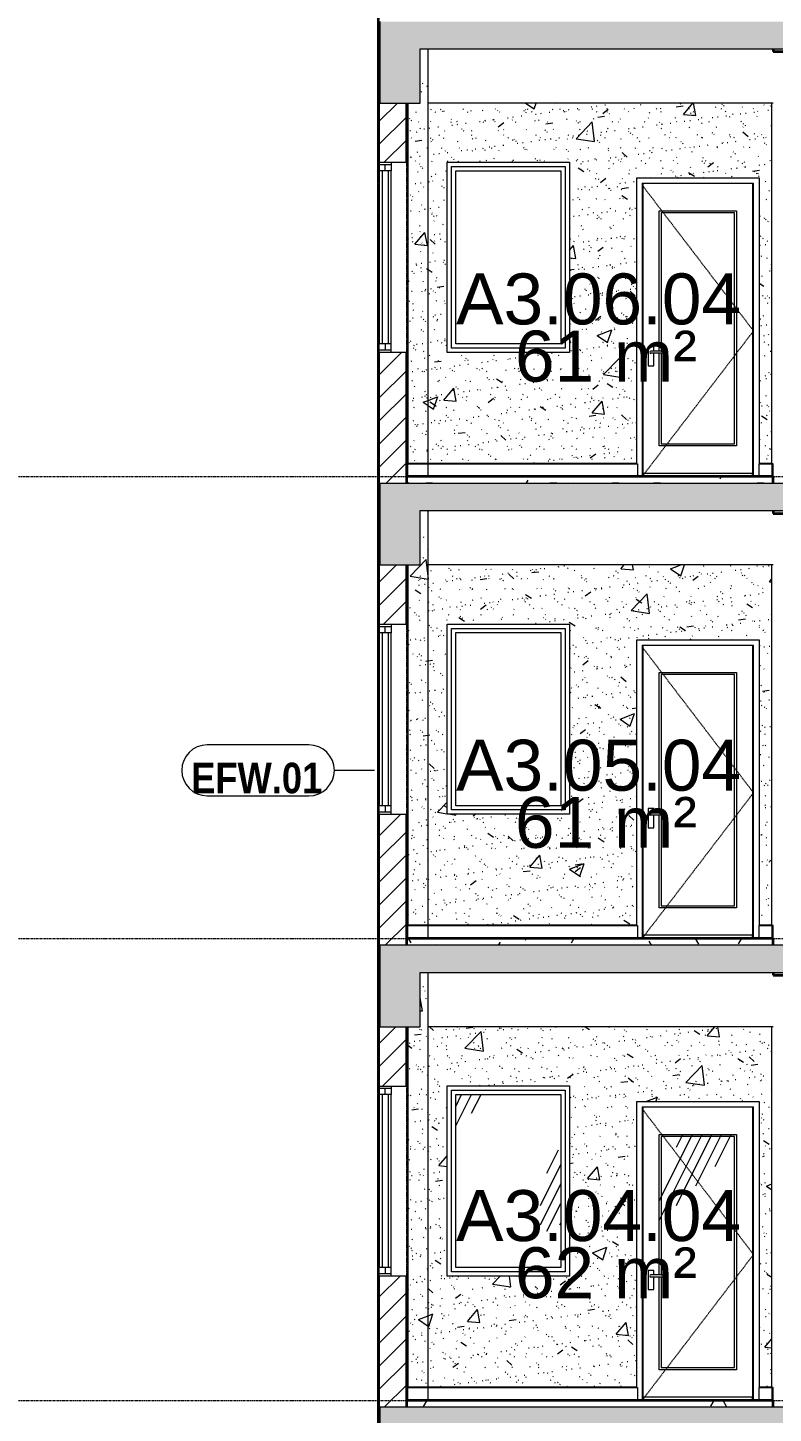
# Model space of a CAD drawing. Header units: millimetres. Extents: x -92143 to -2058, y -8802 to 35300.
# Drawn here: x -80823 to -75337, y 12305 to 22505 of the extents above; entities that cross this region are included whole.
import ezdxf

# ---------------------------------------------------------------- set-up
doc = ezdxf.new("R2010")
doc.units = ezdxf.units.MM
for name, pattern in [('1 NÉT CALL OUT', [6, 3, -3]), ('Centre', [31.75, 6.35, -4.7625, 15.875, -4.7625]), ('Dash', [6.35, 3.175, -3.175]), ('Grid Line', [22.225, 12.7, -3.175, 3.175, -3.175])]:
    doc.linetypes.add(name, pattern=pattern)
for name, color, linetype, lineweight in [('0-1', 7, 'Continuous', 5), ('A-AREA-IDEN', 2, 'Continuous', 9), ('A-DETL-GENF-1', 7, 'Continuous', 9), ('A-DETL-GENF-HDLN-1', 7, 'Dash', 9), ('A-DETL-GENF-HDLN-2', 1, 'Continuous', 9), ('A-DETL-THIN', 151, 'Continuous', 9), ('A-DOOR', 31, 'Continuous', 9), ('A-DOOR-1', 7, 'Continuous', 9), ('A-FLOR-1', 10, 'Continuous', 35), ('A-FLOR-HRAL', 11, 'Continuous', 9), ('A-FLOR-HRAL-1', 253, 'Continuous', 18), ('A-FLOR-HRAL-2', 9, 'Continuous', 9), ('A-FLOR-LEVL-2', 51, 'Centre', 9), ('A-FLOR-PATT-1', 7, 'Continuous', 9), ('A-FLOR-PATT-2', 67, 'Continuous', 9), ('A-GLAZ', 151, 'Continuous', 9), ('A-GLAZ-1', 7, 'Continuous', 9), ('A-GLAZ-2', 7, '1 NÉT CALL OUT', 9), ('A-GLAZ-3', 151, 'Continuous', 18), ('A-GLAZ-4', 55, '1 NÉT CALL OUT', 9), ('A-WALL', 113, 'Continuous', 9), ('A-WALL-1', 7, 'Continuous', 9), ('A-WALL-3', 113, 'Continuous', 25), ('A-WALL-IDEN', 211, 'Continuous', 9), ('A-WALL-PATT-1', 7, 'Continuous', 9), ('A-WALL-PATT-2', 9, 'Continuous', 9), ('A-WALL-PATT-4', 111, 'Continuous', 9), ('I-WALL-1', 250, 'Continuous', 25), ('I-WALL-2', 7, 'Continuous', 9), ('S-BEAM-1', 12, 'Continuous', 5), ('S-BEAM-2', 7, 'Continuous', 9), ('S-BEAM-3', 10, 'Continuous', 35), ('S-COLS-1', 7, 'Continuous', 9), ('S-GRID-1', 1, 'Grid Line', 9)]:
    doc.layers.add(name, color=color, linetype=linetype, lineweight=lineweight)
doc.styles.add('Arial', font='arial.ttf', dxfattribs={"height": 375})
doc.styles.add('Arial_B', font='arialbd.ttf', dxfattribs={"width": 0.85, "height": 225})
pattern_1 = [(45, (-51987.05, 14125), (-79.5495, 79.5495), [])]
pattern_2 = [(50, (-51987.05, 14125), (1093.104, -95.634), [114.3, -1257.3]), (355, (-51987, 14125), (-211.457, 1146.34), [91.44, -1005.84]), (100.451, (-51896, 14117), (881.656, 1050.7), [97.14, -1068.54]), (46.184, (-51987, 14429.8), (1626.475, -252.26), [171.45, -1885.95]), (96.636, (-51851.5, 14408.8), (1424.42, 1484.565), [145.71, -1602.81]), (351.184, (-51987, 14429.8), (1424.43, 1484.55), [137.16, -1508.76]), (21, (-51834.65, 14353.6), (909.686, -613.59), [114.3, -1257.3]), (326, (-51834.7, 14353.6), (370.81, 1105.13), [91.44, -1005.84]), (71.451, (-51758.8, 14302.5), (1280.503, 491.528), [97.14, -1068.54]), (37.5, (-51987.05, 14125), (18.5313, 507.33), [50.292, -943.356, 50.292, -970.788, -1009.65]), (37.5, (-51987.05, 14125), (18.5313, 507.33), [-2014.728, 50.292, -959.358]), (7.5, (-51987.05, 14125), (400.918, 601.084), [50.292, -531.876, 50.292, -920.496, -384.81]), (7.5, (-51987.05, 14125), (400.918, 601.084), [-1552.956, 50.292, -334.518]), (327.5, (-52326.9, 14125), (813.545, -34.374), [50.292, -330.708, 50.292, -1138.428, -1577.34]), (327.5, (-52326.9, 14125), (813.545, -34.374), [-1569.72, 50.292, -1527.048]), (317.5, (-52479.3, 14125), (888.775, 152.56), [50.292, -445.008, 50.292, -739.14, -1120.14]), (317.5, (-52479.3, 14125), (888.775, 152.56), [-1284.732, 50.292, -1069.848])]
pattern_3 = [(37.5, (-51987.05, 14125), (-4.79953, 146.8239), [5.029, -110.795, 5.029, -124.511, -123.825]), (37.5, (-51987.05, 14125), (-4.79953, 146.8239), [-245.364, 5.029, -118.796]), (7.5, (-51987.05, 14125), (134.8574, 215.0472), [5.029, -57.455, 5.029, -99.365, -40.005]), (7.5, (-51987.05, 14125), (134.8574, 215.0472), [-166.878, 5.029, -34.976]), (327.5, (-52080.78, 14125), (237.29776, 0.4316), [5.029, -33.071, 5.029, -132.131, -179.07]), (327.5, (-52080.78, 14125), (237.29776, 0.4316), [-175.26, 5.029, -174.041]), (317.5, (-52080.78, 14125), (229.067, 66.8792), [5.029, -14.021, 5.029, -84.887, -102.87]), (317.5, (-52080.78, 14125), (229.067, 66.8792), [-108.966, 5.029, -97.841])]
pattern_4 = [(0, (-51987.05, 14125), (609.6, 152.4), [50.292, -406.908, 50.292, -406.908, -2438.4]), (0, (-51987.05, 14125), (609.6, 152.4), [-914.4, 50.292, -864.108, 50.292, -406.908, -1066.8]), (0, (-51987.05, 14125), (609.6, 152.4), [-2286, 50.292, -254.508, 50.292, -711.708]), (120, (-51758.45, 14201.2), (-436.7823, 451.7291), [50.292, -406.908, 50.292, -2845.308]), (120, (-51758.45, 14201.2), (-436.7823, 451.7291), [-507.492, -406.908, 50.292, -864.108, -1524]), (120, (-51758.45, 14201.2), (-436.7823, 451.7291), [-1828.8, 50.292, -406.908, 50.292, -1016.508]), (120, (-51758.45, 14201.2), (-436.7823, 451.7291), [-2336.292, -254.508, 50.292, -711.708]), (240, (-51682.25, 14506), (-172.8177, -604.1291), [50.292, -406.908, 50.292, -406.908, -2438.4]), (240, (-51682.25, 14506), (-172.8177, -604.1291), [-914.4, 50.292, -864.108, 50.292, -406.908, -1066.8]), (240, (-51682.25, 14506), (-172.8177, -604.1291), [-2286, 50.292, -254.508, 50.292, -711.708])]
pattern_5 = [(63.435, (-51796.6, 14220.2), (-766.75, 2300.24), [952.5, -571.5, 952.5, -571.5, -1211.71]), (63.435, (-51796.6, 14220.2), (-766.75, 2300.24), [-3048, 381, -830.71]), (63.435, (-51844.2, 14267.9), (-766.75, 2300.24), [762, -952.5, 571.5, -571.5, -1402.21]), (63.435, (-51844.2, 14267.9), (-766.75, 2300.24), [-2857.5, 666.75, -735.46]), (63.435, (-51844.2, 14410.8), (-766.75, 2300.24), [571.5, -1143, 381, -571.5, -1592.71]), (63.435, (-51844.2, 14410.8), (-766.75, 2300.24), [-2667, 857.25, -735.46]), (63.435, (-51701.3, 14267.9), (-766.75, 2300.24), [571.5, -1143, 476.25, -2068.96]), (63.435, (-51558.4, 14410.8), (-766.75, 2300.24), [285.75, -1428.75, 190.5, -2354.71]), (63.435, (-51796.6, 14648.9), (-766.75, 2300.24), [190.5, -1428.75, 190.5, -762, -1687.96]), (63.435, (-51796.6, 14648.9), (-766.75, 2300.24), [-2571.75, 476.25, -1211.71]), (63.435, (-50939.3, 14506), (-766.75, 2300.24), [952.5, -1428.75, 1143, -754.51]), (63.435, (-50939.3, 14363.1), (-766.75, 2300.24), [1333.5, -952.5, 1428.75, -564.01]), (63.435, (-50844, 14410.8), (-766.75, 2300.24), [1524, -762, 1143, -830.71]), (63.435, (-50701.2, 14553.6), (-766.75, 2300.24), [952.5, -1333.5, 762, -1211.71]), (63.435, (-50844, 14839.4), (-766.75, 2300.24), [476.25, -1905, 571.5, -1306.96]), (63.435, (-50558.3, 14696.5), (-766.75, 2300.24), [381, -1905, 381, -1592.71])]
pattern_6 = [(45, (-51987.05, 14125), (-84.8528, 84.8528), [])]

# ---------------------------------------------------------------- blocks, each defined once
blk = doc.blocks.new('NCV_TKTC_KET CAU_rvt-1-TKCS_MẶT CẮT E')
at = {"layer": 'A-FLOR-PATT-1'}
for points in [[(-78233, 22380), (-78233, 22550), (-78237, 22550), (-78237, 22380)], [(-78233, 18980), (-78233, 19150), (-78237, 19150), (-78237, 18980)], [(-78233, 15580), (-78233, 15750), (-78237, 15750), (-78237, 15580)], [(-78233, 12180), (-78233, 12350), (-78237, 12350), (-78237, 12180)]]:
    blk.add_hatch(color=256, dxfattribs=at).paths.add_polyline_path(points)
h = blk.add_hatch(color=256, dxfattribs=at)
h.paths.add_polyline_path([(-73237, 22330), (-73237, 22350), (-75337, 22350), (-75337, 22330), (-73506, 22330)])
h.paths.add_polyline_path([(-48845, 22330), (-48636, 22330), (-48636, 22350), (-50537, 22350), (-50537, 22330), (-49461, 22330)])
h.paths.add_polyline_path([(-20337, 22330), (-20337, 22350), (-22235, 22350), (-22235, 22330), (-20484, 22330)])
h.paths.add_polyline_path([(-66937, 22330), (-65032, 22330), (-65032, 22350), (-66937, 22350)])
h.paths.add_polyline_path([(-48436, 22330), (-48433, 22330), (-48433, 22350), (-48436, 22350)])
h.paths.add_polyline_path([(-22435, 22330), (-22435, 22350), (-22438, 22350), (-22438, 22330)])
h.paths.add_polyline_path([(-42337, 22330), (-40434, 22330), (-40434, 22350), (-42337, 22350)])
h.paths.add_polyline_path([(-56833, 22330), (-56833, 22350), (-58737, 22350), (-58737, 22330), (-56860, 22330)])
h.paths.add_polyline_path([(-28537, 22330), (-28537, 22350), (-30435, 22350), (-30435, 22330), (-29116, 22330)])
h.paths.add_polyline_path([(-30635, 22330), (-30635, 22350), (-30638, 22350), (-30638, 22330)])
h = blk.add_hatch(color=256, dxfattribs=at)
h.paths.add_polyline_path([(-48636, 18930), (-48636, 18950), (-50537, 18950), (-50537, 18930), (-48845, 18930)])
h.paths.add_polyline_path([(-75337, 18930), (-73237, 18930), (-73237, 18950), (-75337, 18950)])
h.paths.add_polyline_path([(-20337, 18930), (-20337, 18950), (-22235, 18950), (-22235, 18930), (-20484, 18930)])
h.paths.add_polyline_path([(-48436, 18930), (-48433, 18930), (-48433, 18950), (-48436, 18950)])
h.paths.add_polyline_path([(-22438, 18930), (-22435, 18930), (-22435, 18950), (-22438, 18950)])
h.paths.add_polyline_path([(-66937, 18930), (-65032, 18930), (-65032, 18950), (-66937, 18950)])
h.paths.add_polyline_path([(-28537, 18930), (-28537, 18950), (-30435, 18950), (-30435, 18930), (-28807, 18930)])
h.paths.add_polyline_path([(-30638, 18930), (-30635, 18930), (-30635, 18950), (-30638, 18950)])
h.paths.add_polyline_path([(-58737, 18930), (-56833, 18930), (-56833, 18950), (-58737, 18950)])
h.paths.add_polyline_path([(-40434, 18930), (-40434, 18950), (-42337, 18950), (-42337, 18930), (-40522, 18930)])
h = blk.add_hatch(color=256, dxfattribs=at)
h.paths.add_polyline_path([(-73506, 15530), (-73237, 15530), (-73237, 15550), (-75337, 15550), (-75337, 15530), (-74123, 15530)])
h.paths.add_polyline_path([(-66937, 15530), (-65032, 15530), (-65032, 15550), (-66937, 15550)])
h.paths.add_polyline_path([(-20337, 15530), (-20337, 15550), (-22235, 15550), (-22235, 15530), (-20484, 15530)])
h.paths.add_polyline_path([(-58737, 15530), (-56833, 15530), (-56833, 15550), (-58737, 15550)])
h.paths.add_polyline_path([(-22438, 15530), (-22435, 15530), (-22435, 15550), (-22438, 15550), (-22438, 15542)])
h.paths.add_polyline_path([(-28537, 15530), (-28537, 15550), (-30435, 15550), (-30435, 15530), (-29116, 15530)])
h.paths.add_polyline_path([(-50537, 15530), (-48636, 15530), (-48636, 15550), (-50537, 15550)])
h.paths.add_polyline_path([(-30635, 15530), (-30635, 15550), (-30638, 15550), (-30638, 15530)])
h.paths.add_polyline_path([(-48436, 15530), (-48433, 15530), (-48433, 15550), (-48436, 15550)])
h.paths.add_polyline_path([(-40434, 15530), (-40434, 15550), (-42337, 15550), (-42337, 15530), (-40830, 15530)])
at = {"layer": 'S-BEAM-1'}
for points in [[(-78233, 21950), (-78233, 22500), (-78237, 22500), (-78237, 21950)], [(-78233, 18550), (-78233, 19100), (-78237, 19100), (-78237, 18550)], [(-78233, 15150), (-78233, 15700), (-78237, 15700), (-78237, 15150)]]:
    blk.add_hatch(color=256, dxfattribs=at).paths.add_polyline_path(points)
at = {"layer": 'A-FLOR-1'}
for p, q in [((-78237, 22550), (-78237, 22380)), ((-78237, 22380), (-78233, 22380)), ((-75337, 22350), (-75337, 22330)), ((-75337, 22330), (-73237, 22330)), ((-78233, 19150), (-78237, 19150)), ((-78237, 19150), (-78237, 18980)), ((-78237, 18980), (-78233, 18980)), ((-75337, 18950), (-75337, 18930)), ((-75337, 18930), (-73237, 18930)), ((-78233, 15750), (-78237, 15750)), ((-78237, 15750), (-78237, 15580)), ((-78237, 15580), (-78233, 15580)), ((-75337, 15550), (-75337, 15530)), ((-75337, 15530), (-73237, 15530)), ((-78233, 12350), (-78237, 12350)), ((-78237, 12350), (-78237, 12180))]:
    blk.add_line(p, q, dxfattribs=at)
at = {"layer": 'S-BEAM-2'}
for p, q in [((-76537, 21950), (-77877, 21950)), ((-75337, 21950), (-76537, 21950)), ((-76537, 18550), (-77877, 18550)), ((-75337, 18550), (-76537, 18550)), ((-76537, 15150), (-77877, 15150)), ((-75337, 15150), (-76537, 15150))]:
    blk.add_line(p, q, dxfattribs=at)
at = {"layer": 'S-BEAM-3'}
for p, q in [((-78233, 22500), (-78237, 22500)), ((-78237, 22500), (-78237, 21950)), ((-78237, 21950), (-78233, 21950)), ((-78233, 19100), (-78237, 19100)), ((-78237, 19100), (-78237, 18550)), ((-78237, 18550), (-78233, 18550)), ((-78233, 15700), (-78237, 15700)), ((-78237, 15700), (-78237, 15150)), ((-78237, 15150), (-78233, 15150))]:
    blk.add_line(p, q, dxfattribs=at)
at = {"layer": 'S-COLS-1'}
blk.add_line((-77887, 12495), (-77887, 12500), dxfattribs=at)
blk = doc.blocks.new('DOOR_CW_01 CANH MO-PANEL KINH - DIW_01-900x2200-CỬA GỖ VÂN LAMINATE-V45-TKCS_MẶT CẮT E')
at = {"layer": 'A-DETL-GENF-HDLN-2'}
h = blk.add_hatch(dxfattribs=at)
h.set_pattern_fill('FP_34', color=256, style=0, pattern_type=2)
h.set_pattern_definition(pattern_5)
h.paths.add_polyline_path([(-76177, 12626), (-75607, 12626), (-75607, 14358), (-76177, 14358), (-76177, 13325), (-76162, 13325), (-76162, 14343), (-75622, 14343), (-75622, 12641), (-76162, 12641), (-76162, 13308), (-76177, 13308), (-76177, 13282)])
h = blk.add_hatch(dxfattribs=at)
h.set_pattern_fill('FP_34', color=256, style=0, pattern_type=2)
h.set_pattern_definition(pattern_5)
h.paths.add_polyline_path([(-75972, 12641), (-75622, 12641), (-75622, 14343), (-76162, 14343), (-76162, 13325), (-76136, 13325), (-76136, 13308), (-76162, 13308), (-76162, 12641)])
at = {"layer": 'A-DETL-GENF-HDLN-1'}
for p, q in [((-75482, 13474), (-76302, 14547)), ((-76302, 12400), (-75482, 13474))]:
    blk.add_line(p, q, dxfattribs=at)
at = {"layer": 'A-DOOR-1'}
for p, q in [((-76302, 14560), (-76302, 12400)), ((-76302, 14560), (-75482, 14560)), ((-75487, 14558), (-76297, 14558)), ((-76297, 14558), (-76297, 12426)), ((-75487, 12426), (-75487, 14558)), ((-75482, 12400), (-75482, 14560)), ((-76177, 13325), (-76177, 14358)), ((-76177, 14358), (-75607, 14358)), ((-76162, 14343), (-76162, 13325)), ((-75622, 14343), (-76162, 14343)), ((-75622, 12641), (-75622, 14343)), ((-75607, 14358), (-75607, 12626)), ((-76217, 13356), (-76257, 13356)), ((-76257, 13356), (-76257, 13216)), ((-76162, 13325), (-76237, 13325)), ((-76162, 13308), (-76237, 13308)), ((-76217, 13325), (-76217, 13356)), ((-76217, 13216), (-76217, 13308)), ((-76177, 12626), (-76177, 13308)), ((-76162, 13325), (-76136, 13325)), ((-76162, 13308), (-76162, 12641)), ((-76136, 13308), (-76162, 13308)), ((-76136, 13325), (-76136, 13308)), ((-76257, 13216), (-76217, 13216)), ((-75607, 12626), (-76177, 12626)), ((-76162, 12641), (-75622, 12641)), ((-76342, 12495), (-76342, 12500)), ((-75442, 12500), (-75442, 12495)), ((-76297, 12426), (-75487, 12426)), ((-76292, 12426), (-76292, 12400)), ((-75492, 12426), (-75492, 12400))]:
    blk.add_line(p, q, dxfattribs=at)
for start, end in [(90, 180), (180, 270)]:
    blk.add_arc((-76237, 13316), 8.5, start, end, dxfattribs=at)
blk = doc.blocks.new('M_Fixed - 900 x 1400-V47-TKCS_MẶT CẮT E')
at = {"layer": 'A-GLAZ'}
h = blk.add_hatch(dxfattribs=at)
h.set_pattern_fill('FP_34', color=256, style=0, pattern_type=2)
h.set_pattern_definition(pattern_5)
h.paths.add_polyline_path([(-76900, 13378), (-76900, 14652), (-77674, 14652), (-77674, 13378), (-77206, 13378)])
at = {"layer": 'A-GLAZ-1'}
for p, q in [((-77705, 13347), (-77705, 14683)), ((-77705, 14683), (-76869, 14683)), ((-77674, 13378), (-77674, 14652)), ((-77674, 14652), (-76900, 14652)), ((-76900, 14652), (-76900, 13378)), ((-76869, 14683), (-76869, 13347)), ((-76900, 13378), (-77674, 13378)), ((-76869, 13347), (-77705, 13347))]:
    blk.add_line(p, q, dxfattribs=at)
blk = doc.blocks.new('Railing - Railing-915997-TKCS_MẶT CẮT E')
at = {"layer": 'A-FLOR-HRAL-1'}
for p, q in [((-75337, 12495), (-75347, 12495)), ((-75347, 12495), (-75347, 12400)), ((-75337, 12400), (-75337, 12495)), ((-75347, 12400), (-75337, 12400))]:
    blk.add_line(p, q, dxfattribs=at)
at = {"layer": 'A-FLOR-HRAL-2'}
for p, q in [((-75442, 12400), (-75442, 12495)), ((-75442, 12495), (-75347, 12495))]:
    blk.add_line(p, q, dxfattribs=at)
blk = doc.blocks.new('Railing - Railing-939744-TKCS_MẶT CẮT E')
at = {"layer": 'A-FLOR-HRAL-1'}
for p, q in [((-78027, 12495), (-78037, 12495)), ((-78037, 12495), (-78037, 12400)), ((-78027, 12400), (-78027, 12495)), ((-78037, 12400), (-78027, 12400))]:
    blk.add_line(p, q, dxfattribs=at)
at = {"layer": 'A-FLOR-HRAL-2'}
for p, q in [((-78027, 12495), (-77877, 12495)), ((-77877, 12400), (-77877, 12495)), ((-77877, 12495), (-76337, 12495)), ((-76337, 12495), (-76337, 12400))]:
    blk.add_line(p, q, dxfattribs=at)
blk = doc.blocks.new('NCV_TKTC_TANG 3 - 4_rvt-1-TKCS_MẶT CẮT E')
at = {"layer": 'A-FLOR-PATT-2'}
h = blk.add_hatch(dxfattribs=at)
h.set_pattern_fill('FP_2', color=256, style=0, pattern_type=2)
h.set_pattern_definition(pattern_4)
h.paths.add_polyline_path([(-77206, 12350), (-75337, 12350), (-75337, 12400), (-78037, 12400), (-78037, 12350), (-77822, 12350)])
at = {"layer": 'A-WALL-PATT-1'}
h = blk.add_hatch(dxfattribs=at)
h.set_pattern_fill('FP_5', color=256, style=0, pattern_type=2)
h.set_pattern_definition(pattern_1)
h.paths.add_polyline_path([(-78037, 12500), (-78027, 12500), (-78027, 15150), (-78037, 15150), (-78037, 13282)])
at = {"layer": 'A-WALL-PATT-2'}
h = blk.add_hatch(dxfattribs=at)
h.set_pattern_fill('FP_7', color=256, style=0, pattern_type=2)
h.set_pattern_definition(pattern_2)
h.paths.add_polyline_path([(-78027, 12500), (-77877, 12500), (-77877, 15550), (-77936, 15550), (-77937, 15150), (-78027, 15150), (-78027, 13282)])
h = blk.add_hatch(dxfattribs=at)
h.set_pattern_fill('FP_6', color=256, style=0, pattern_type=2)
h.set_pattern_definition(pattern_3)
h.paths.add_polyline_path([(-78027, 12500), (-77877, 12500), (-77877, 15550), (-77936, 15550), (-77937, 15150), (-78027, 15150), (-78027, 13282)])
h = blk.add_hatch(dxfattribs=at)
h.set_pattern_fill('FP_7', color=256, style=0, pattern_type=2)
h.set_pattern_definition(pattern_2)
h.paths.add_polyline_path([(-77822, 12500), (-76342, 12500), (-76342, 14600), (-75442, 14600), (-75442, 12500), (-75347, 12500), (-75347, 15150), (-77877, 15150), (-77877, 12500)])
h.paths.add_polyline_path([(-76837, 13315), (-77737, 13315), (-77737, 14715), (-76837, 14715), (-76837, 14500)])
h = blk.add_hatch(dxfattribs=at)
h.set_pattern_fill('FP_6', color=256, style=0, pattern_type=2)
h.set_pattern_definition(pattern_3)
h.paths.add_polyline_path([(-77822, 12500), (-76342, 12500), (-76342, 14600), (-75442, 14600), (-75442, 12500), (-75347, 12500), (-75347, 15150), (-77877, 15150), (-77877, 12500)])
h.paths.add_polyline_path([(-76837, 13315), (-77737, 13315), (-77737, 14715), (-76837, 14715), (-76837, 14500)])
at = {"layer": 'A-FLOR-1'}
for p, q in [((-75337, 12400), (-78037, 12400)), ((-78037, 12400), (-78037, 12350)), ((-75337, 12350), (-75337, 12400))]:
    blk.add_line(p, q, dxfattribs=at)
at = {"layer": 'A-WALL-1'}
blk.add_line((-75442, 12500), (-75442, 12495), dxfattribs=at)
at = {"layer": 'I-WALL-1'}
for p, q in [((-78037, 15150), (-78037, 14714)), ((-78027, 12500), (-78027, 15150)), ((-78037, 13314), (-78037, 12500)), ((-78037, 12500), (-78027, 12500))]:
    blk.add_line(p, q, dxfattribs=at)
at = {"layer": 'I-WALL-2'}
for p, q in [((-77877, 12500), (-77877, 15550)), ((-75347, 12500), (-75347, 15150)), ((-77737, 13315), (-77737, 14715)), ((-77737, 14715), (-76837, 14715)), ((-76837, 14715), (-76837, 13315)), ((-76342, 12500), (-76342, 14600)), ((-76342, 14600), (-75442, 14600)), ((-75442, 14600), (-75442, 12500)), ((-76837, 13315), (-77737, 13315)), ((-78027, 12500), (-77877, 12500)), ((-77877, 12500), (-76342, 12500)), ((-75442, 12500), (-75347, 12500))]:
    blk.add_line(p, q, dxfattribs=at)
at = {"layer": 'A-DOOR'}
blk.add_blockref('DOOR_CW_01 CANH MO-PANEL KINH - DIW_01-900x2200-CỬA GỖ VÂN LAMINATE-V45-TKCS_MẶT CẮT E', (0, 0), dxfattribs=at)
at = {"layer": 'A-FLOR-HRAL'}
for name in ['Railing - Railing-939744-TKCS_MẶT CẮT E', 'Railing - Railing-915997-TKCS_MẶT CẮT E']:
    blk.add_blockref(name, (0, 0), dxfattribs=at)
at = {"layer": 'A-GLAZ'}
blk.add_blockref('M_Fixed - 900 x 1400-V47-TKCS_MẶT CẮT E', (0, 0), dxfattribs=at)
blk = doc.blocks.new('DOOR_CW_01 CANH MO-PANEL KINH - DIW_01-900x2200-CỬA GỖ VÂN LAMINATE-553393-TKCS_MẶT CẮT E')
at = {"layer": 'A-DETL-GENF-HDLN-1'}
for p, q in [((-50677, 6673), (-51497, 7747)), ((-51497, 5600), (-50677, 6673))]:
    blk.add_line(p, q, dxfattribs=at)
at = {"layer": 'A-DOOR-1'}
for p, q in [((-51497, 7760), (-51497, 5600)), ((-51497, 7760), (-50677, 7760)), ((-50682, 7758), (-51492, 7758)), ((-51492, 7758), (-51492, 5626)), ((-50682, 5626), (-50682, 7758)), ((-50677, 5600), (-50677, 7760)), ((-51372, 6524), (-51372, 7558)), ((-51372, 7558), (-50802, 7558)), ((-50802, 7558), (-50802, 5826)), ((-51357, 7543), (-51357, 6524)), ((-50817, 7543), (-51357, 7543)), ((-50817, 5841), (-50817, 7543)), ((-51412, 6556), (-51452, 6556)), ((-51452, 6556), (-51452, 6416)), ((-51412, 6524), (-51412, 6556)), ((-51357, 6524), (-51432, 6524)), ((-51357, 6508), (-51432, 6508)), ((-51412, 6416), (-51412, 6508)), ((-51372, 5826), (-51372, 6508)), ((-51357, 6524), (-51331, 6524)), ((-51357, 6508), (-51357, 5841)), ((-51331, 6508), (-51357, 6508)), ((-51331, 6524), (-51331, 6508)), ((-51452, 6416), (-51412, 6416)), ((-50802, 5826), (-51372, 5826)), ((-51357, 5841), (-50817, 5841)), ((-51537, 5695), (-51537, 5700)), ((-51492, 5626), (-50682, 5626)), ((-51487, 5626), (-51487, 5600)), ((-50687, 5626), (-50687, 5600)), ((-50637, 5700), (-50637, 5695))]:
    blk.add_line(p, q, dxfattribs=at)
for start, end in [(90, 180), (180, 270)]:
    blk.add_arc((-51432, 6516), 8.5, start, end, dxfattribs=at)
blk = doc.blocks.new('M_Fixed - 900 x 1400-901191-TKCS_MẶT CẮT E')
at = {"layer": 'A-GLAZ-1'}
for p, q in [((-53205, 6547), (-53205, 7883)), ((-53205, 7883), (-52369, 7883)), ((-52369, 7883), (-52369, 6547)), ((-53174, 6578), (-53174, 7852)), ((-53174, 7852), (-52400, 7852)), ((-52400, 7852), (-52400, 6578)), ((-52369, 6547), (-53205, 6547)), ((-52400, 6578), (-53174, 6578))]:
    blk.add_line(p, q, dxfattribs=at)
blk = doc.blocks.new('Railing - Railing-945756-TKCS_MẶT CẮT E')
at = {"layer": 'A-FLOR-HRAL-1'}
for p, q in [((-78027, 22695), (-78037, 22695)), ((-78037, 22695), (-78037, 22600)), ((-78027, 22600), (-78027, 22695)), ((-78037, 22600), (-78027, 22600))]:
    blk.add_line(p, q, dxfattribs=at)
at = {"layer": 'A-FLOR-HRAL-2'}
for p, q in [((-78027, 22695), (-77877, 22695)), ((-77877, 22600), (-77877, 22695)), ((-77877, 22695), (-76337, 22695)), ((-76337, 22695), (-76337, 22600))]:
    blk.add_line(p, q, dxfattribs=at)
blk = doc.blocks.new('NCV_TKTC_TANG 6 - 8_rvt-3-TKCS_MẶT CẮT E')
at = {"layer": 'A-FLOR-PATT-2'}
h = blk.add_hatch(dxfattribs=at)
h.set_pattern_fill('FP_2', color=256, style=0, pattern_type=2)
h.set_pattern_definition(pattern_4)
h.paths.add_polyline_path([(-75356, 19150), (-75337, 19150), (-75337, 19200), (-78037, 19200), (-78037, 19150), (-75972, 19150)])
at = {"layer": 'A-WALL-PATT-1'}
h = blk.add_hatch(dxfattribs=at)
h.set_pattern_fill('FP_5', color=256, style=0, pattern_type=2)
h.set_pattern_definition(pattern_1)
h.paths.add_polyline_path([(-78037, 19300), (-78027, 19300), (-78027, 21950), (-78037, 21950), (-78037, 19370)])
at = {"layer": 'A-WALL-PATT-2'}
h = blk.add_hatch(dxfattribs=at)
h.set_pattern_fill('FP_7', color=256, style=0, pattern_type=2)
h.set_pattern_definition(pattern_2)
h.paths.add_polyline_path([(-78027, 19300), (-77877, 19300), (-77877, 22350), (-77936, 22350), (-77937, 21950), (-78027, 21950), (-78027, 19370)])
h = blk.add_hatch(dxfattribs=at)
h.set_pattern_fill('FP_6', color=256, style=0, pattern_type=2)
h.set_pattern_definition(pattern_3)
h.paths.add_polyline_path([(-78027, 19300), (-77877, 19300), (-77877, 22350), (-77936, 22350), (-77937, 21950), (-78027, 21950), (-78027, 19370)])
h = blk.add_hatch(dxfattribs=at)
h.set_pattern_fill('FP_7', color=256, style=0, pattern_type=2)
h.set_pattern_definition(pattern_2)
h.paths.add_polyline_path([(-77877, 19300), (-76342, 19300), (-76342, 21400), (-75442, 21400), (-75442, 19300), (-75347, 19300), (-75347, 21950), (-77877, 21950), (-77877, 19370)])
h.paths.add_polyline_path([(-76837, 20115), (-77737, 20115), (-77737, 21515), (-76837, 21515), (-76837, 20587)])
h = blk.add_hatch(dxfattribs=at)
h.set_pattern_fill('FP_6', color=256, style=0, pattern_type=2)
h.set_pattern_definition(pattern_3)
h.paths.add_polyline_path([(-77877, 19300), (-76342, 19300), (-76342, 21400), (-75442, 21400), (-75442, 19300), (-75347, 19300), (-75347, 21950), (-77877, 21950), (-77877, 19370)])
h.paths.add_polyline_path([(-76837, 20115), (-77737, 20115), (-77737, 21515), (-76837, 21515), (-76837, 20587)])
at = {"layer": 'A-FLOR-1'}
for p, q in [((-75337, 19200), (-78037, 19200)), ((-78037, 19200), (-78037, 19150)), ((-75337, 19150), (-75337, 19200))]:
    blk.add_line(p, q, dxfattribs=at)
at = {"layer": 'A-WALL-1'}
blk.add_line((-75442, 19300), (-75442, 19295), dxfattribs=at)
at = {"layer": 'I-WALL-1'}
for p, q in [((-78037, 21950), (-78037, 21514)), ((-78027, 19300), (-78027, 21950)), ((-78037, 20114), (-78037, 19300)), ((-78037, 19300), (-78027, 19300))]:
    blk.add_line(p, q, dxfattribs=at)
at = {"layer": 'I-WALL-2'}
for p, q in [((-77877, 19300), (-77877, 22350)), ((-75347, 19300), (-75347, 21950)), ((-77737, 20115), (-77737, 21515)), ((-77737, 21515), (-76837, 21515)), ((-76837, 21515), (-76837, 20115)), ((-76342, 19300), (-76342, 21400)), ((-76342, 21400), (-75442, 21400)), ((-75442, 21400), (-75442, 19300)), ((-76837, 20115), (-77737, 20115)), ((-78027, 19300), (-77877, 19300)), ((-77877, 19300), (-76342, 19300)), ((-75442, 19300), (-75347, 19300))]:
    blk.add_line(p, q, dxfattribs=at)
at = {"layer": 'A-DOOR'}
blk.add_blockref('DOOR_CW_01 CANH MO-PANEL KINH - DIW_01-900x2200-CỬA GỖ VÂN LAMINATE-553393-TKCS_MẶT CẮT E', (-24805, 13600), dxfattribs=at)
at = {"layer": 'A-FLOR-HRAL'}
for name, p in [('Railing - Railing-945756-TKCS_MẶT CẮT E', (0, -3400)), ('Railing - Railing-915997-TKCS_MẶT CẮT E', (0, 6800))]:
    blk.add_blockref(name, p, dxfattribs=at)
at = {"layer": 'A-GLAZ'}
blk.add_blockref('M_Fixed - 900 x 1400-901191-TKCS_MẶT CẮT E', (-24500, 13600), dxfattribs=at)
blk = doc.blocks.new('Railing - Railing-V198-TKCS_MẶT CẮT E')
at = {"layer": 'A-FLOR-HRAL-1'}
for p, q in [((-75337, 15895), (-75347, 15895)), ((-75347, 15895), (-75347, 15800)), ((-75337, 15800), (-75337, 15895)), ((-75347, 15800), (-75337, 15800))]:
    blk.add_line(p, q, dxfattribs=at)
at = {"layer": 'A-FLOR-HRAL-2'}
for p, q in [((-75442, 15800), (-75442, 15895)), ((-75442, 15895), (-75347, 15895))]:
    blk.add_line(p, q, dxfattribs=at)
blk = doc.blocks.new('Railing - Railing-V199-TKCS_MẶT CẮT E')
at = {"layer": 'A-FLOR-HRAL-1'}
for p, q in [((-78027, 15895), (-78037, 15895)), ((-78037, 15895), (-78037, 15800)), ((-78027, 15800), (-78027, 15895)), ((-78037, 15800), (-78027, 15800))]:
    blk.add_line(p, q, dxfattribs=at)
at = {"layer": 'A-FLOR-HRAL-2'}
for p, q in [((-78027, 15895), (-77877, 15895)), ((-77877, 15800), (-77877, 15895)), ((-77877, 15895), (-76337, 15895)), ((-76337, 15895), (-76337, 15800))]:
    blk.add_line(p, q, dxfattribs=at)
blk = doc.blocks.new('NCV_TKTC_TANG 5_rvt-1-TKCS_MẶT CẮT E')
at = {"layer": 'A-FLOR-PATT-2'}
h = blk.add_hatch(dxfattribs=at)
h.set_pattern_fill('FP_2', color=256, style=0, pattern_type=2)
h.set_pattern_definition(pattern_4)
h.paths.add_polyline_path([(-75356, 15750), (-75337, 15750), (-75337, 15800), (-78037, 15800), (-78037, 15750), (-75972, 15750)])
at = {"layer": 'A-WALL-PATT-1'}
h = blk.add_hatch(dxfattribs=at)
h.set_pattern_fill('FP_5', color=256, style=0, pattern_type=2)
h.set_pattern_definition(pattern_1)
h.paths.add_polyline_path([(-78027, 15900), (-78027, 18550), (-78037, 18550), (-78037, 15900)])
at = {"layer": 'A-WALL-PATT-2'}
h = blk.add_hatch(dxfattribs=at)
h.set_pattern_fill('FP_7', color=256, style=0, pattern_type=2)
h.set_pattern_definition(pattern_2)
h.paths.add_polyline_path([(-78027, 15900), (-77877, 15900), (-77877, 18950), (-77936, 18950), (-77937, 18550), (-78027, 18550), (-78027, 16935)])
h = blk.add_hatch(dxfattribs=at)
h.set_pattern_fill('FP_6', color=256, style=0, pattern_type=2)
h.set_pattern_definition(pattern_3)
h.paths.add_polyline_path([(-78027, 15900), (-77877, 15900), (-77877, 18950), (-77936, 18950), (-77937, 18550), (-78027, 18550), (-78027, 16935)])
h = blk.add_hatch(dxfattribs=at)
h.set_pattern_fill('FP_7', color=256, style=0, pattern_type=2)
h.set_pattern_definition(pattern_2)
h.paths.add_polyline_path([(-77877, 15900), (-76342, 15900), (-76342, 18000), (-75442, 18000), (-75442, 15900), (-75347, 15900), (-75347, 18550), (-77877, 18550), (-77877, 16935)])
h.paths.add_polyline_path([(-77206, 16715), (-77737, 16715), (-77737, 18115), (-76837, 18115), (-76837, 16715)])
h = blk.add_hatch(dxfattribs=at)
h.set_pattern_fill('FP_6', color=256, style=0, pattern_type=2)
h.set_pattern_definition(pattern_3)
h.paths.add_polyline_path([(-77877, 15900), (-76342, 15900), (-76342, 18000), (-75442, 18000), (-75442, 15900), (-75347, 15900), (-75347, 18550), (-77877, 18550), (-77877, 16935)])
h.paths.add_polyline_path([(-77206, 16715), (-77737, 16715), (-77737, 18115), (-76837, 18115), (-76837, 16715)])
at = {"layer": 'A-FLOR-1'}
for p, q in [((-75337, 15800), (-78037, 15800)), ((-78037, 15800), (-78037, 15750)), ((-75337, 15750), (-75337, 15800))]:
    blk.add_line(p, q, dxfattribs=at)
at = {"layer": 'A-WALL-1'}
blk.add_line((-75442, 15900), (-75442, 15895), dxfattribs=at)
at = {"layer": 'I-WALL-1'}
for p, q in [((-78037, 18550), (-78037, 18114)), ((-78027, 15900), (-78027, 18550)), ((-78037, 16714), (-78037, 15900)), ((-78037, 15900), (-78027, 15900))]:
    blk.add_line(p, q, dxfattribs=at)
at = {"layer": 'I-WALL-2'}
for p, q in [((-77877, 15900), (-77877, 18950)), ((-75347, 15900), (-75347, 18550)), ((-77737, 16715), (-77737, 18115)), ((-77737, 18115), (-76837, 18115)), ((-76837, 18115), (-76837, 16715)), ((-76342, 15900), (-76342, 18000)), ((-76342, 18000), (-75442, 18000)), ((-75442, 18000), (-75442, 15900)), ((-76837, 16715), (-77737, 16715)), ((-78027, 15900), (-77877, 15900)), ((-77877, 15900), (-76342, 15900)), ((-75442, 15900), (-75347, 15900))]:
    blk.add_line(p, q, dxfattribs=at)
at = {"layer": 'A-DOOR'}
blk.add_blockref('DOOR_CW_01 CANH MO-PANEL KINH - DIW_01-900x2200-CỬA GỖ VÂN LAMINATE-553393-TKCS_MẶT CẮT E', (-24805, 10200), dxfattribs=at)
at = {"layer": 'A-FLOR-HRAL'}
for name in ['Railing - Railing-V199-TKCS_MẶT CẮT E', 'Railing - Railing-V198-TKCS_MẶT CẮT E']:
    blk.add_blockref(name, (0, 0), dxfattribs=at)
at = {"layer": 'A-GLAZ'}
blk.add_blockref('M_Fixed - 900 x 1400-901191-TKCS_MẶT CẮT E', (-24500, 10200), dxfattribs=at)
blk = doc.blocks.new('1_FAMILY RVT - W01-WxH 1400x1400xmm-389822-TKCS_MẶT CẮT E')
at = {"layer": 'A-GLAZ'}
for p, q in [((-78237, 11251), (-78237, 9978)), ((-78148, 9978), (-78148, 11251))]:
    blk.add_line(p, q, dxfattribs=at)
at = {"layer": 'A-GLAZ-3'}
for p, q in [((-78237, 11314), (-78037, 11314)), ((-78237, 11314), (-78237, 11251)), ((-78148, 11295), (-78237, 11295)), ((-78148, 11251), (-78237, 11251)), ((-78215, 11251), (-78215, 9978)), ((-78192, 11251), (-78192, 11295)), ((-78170, 11251), (-78170, 9978)), ((-78148, 11314), (-78148, 11251)), ((-78148, 9978), (-78237, 9978)), ((-78237, 9914), (-78237, 9978)), ((-78237, 9933), (-78148, 9933)), ((-78037, 9914), (-78237, 9914)), ((-78192, 9978), (-78192, 9933)), ((-78148, 9914), (-78148, 9978))]:
    blk.add_line(p, q, dxfattribs=at)
at = {"layer": 'A-GLAZ-4'}
for p, q in [((-78237, 9914), (-78237, 11314)), ((-78037, 11314), (-78037, 9914))]:
    blk.add_line(p, q, dxfattribs=at)
blk = doc.blocks.new('CTL_WALL TAG NO MARK - 10-2062273-TKCS_MẶT CẮT E')
at = {"layer": 'A-WALL-IDEN'}
for p, q in [((-78866, 11135), (-79614, 11135)), ((-79614, 10760), (-78866, 10760))]:
    blk.add_line(p, q, dxfattribs=at)
for centre, radius, start, end in [((-79614, 10947), 187, 90, 270), ((-78866, 10947), 188, 270, 90)]:
    blk.add_arc(centre, radius, start, end, dxfattribs=at)

msp = doc.modelspace()

# ---------------------------------------------------------------- hatches: boundary and pattern name
at = {"layer": 'A-DETL-GENF-1'}
for points in [[(-17236.9, 21950), (-17236.9, 22550), (-78233.3, 22550), (-78233.3, 21950), (-77935.7, 21950), (-77935.7, 22350), (-73233.6, 22350), (-73233.6, 22150), (-73033.3, 22150), (-73033.3, 22350), (-70108.5, 22350), (-70108.5, 22100), (-69708.5, 22100), (-69708.5, 22350), (-65032.3, 22350), (-65032.3, 22150), (-64832.3, 22150), (-64832.3, 22350), (-61933.6, 22350), (-61933.6, 22100), (-61533.6, 22100), (-61533.6, 22350), (-56833.3, 22350), (-56833.3, 22150), (-56633.3, 22150), (-56633.3, 22350), (-53733.2, 22350), (-53733.2, 22100), (-53333.2, 22100), (-53333.2, 22350), (-48635.6, 22350), (-48635.6, 22150), (-48435.6, 22150), (-48435.6, 22350), (-45535.3, 22350), (-45535.3, 22100), (-45134.4, 22100), (-45134.4, 22350), (-40434.4, 22350), (-40434.4, 22150), (-40234.4, 22150), (-40234.4, 22350), (-37436.9, 22350), (-37436.9, 22100), (-37037.4, 22100), (-37037.4, 22350), (-33860.3, 22350), (-33860.3, 22100), (-33436.9, 22100), (-33436.9, 22350), (-30635.3, 22350), (-30635.3, 22150), (-30435.3, 22150), (-30435.3, 22350), (-25735.7, 22350), (-25735.7, 22100), (-25335.7, 22100), (-25335.7, 22350), (-22435.3, 22350), (-22435.3, 22150), (-22235.3, 22150), (-22235.3, 22350), (-17535.3, 22350), (-17535.3, 21950)], [(-17236.9, 18550), (-17236.9, 19150), (-78233.3, 19150), (-78233.3, 18550), (-77935.7, 18550), (-77935.7, 18950), (-73233.6, 18950), (-73233.6, 18750), (-73033.3, 18750), (-73033.3, 18950), (-70108.5, 18950), (-70108.5, 18700), (-69708.5, 18700), (-69708.5, 18950), (-65032.3, 18950), (-65032.3, 18750), (-64832.3, 18750), (-64832.3, 18950), (-61933.6, 18950), (-61933.6, 18700), (-61533.6, 18700), (-61533.6, 18950), (-56833.3, 18950), (-56833.3, 18750), (-56633.3, 18750), (-56633.3, 18950), (-53733.2, 18950), (-53733.2, 18700), (-53333.2, 18700), (-53333.2, 18950), (-48635.6, 18950), (-48635.6, 18750), (-48435.6, 18750), (-48435.6, 18950), (-45535.3, 18950), (-45535.3, 18700), (-45134.4, 18700), (-45134.4, 18950), (-40434.4, 18950), (-40434.4, 18750), (-40234.4, 18750), (-40234.4, 18950), (-37436.9, 18950), (-37436.9, 18700), (-37037.4, 18700), (-37037.4, 18950), (-33860.3, 18950), (-33860.3, 18700), (-33436.9, 18700), (-33436.9, 18950), (-30635.3, 18950), (-30635.3, 18750), (-30435.3, 18750), (-30435.3, 18950), (-25735.7, 18950), (-25735.7, 18700), (-25335.7, 18700), (-25335.7, 18950), (-22435.3, 18950), (-22435.3, 18750), (-22235.3, 18750), (-22235.3, 18950), (-17535.3, 18950), (-17535.3, 18550)], [(-77935.7, 15150), (-77935.7, 15550), (-73233.6, 15550), (-73233.6, 15350), (-73033.3, 15350), (-73033.3, 15550), (-70108.5, 15550), (-70108.5, 15300), (-69708.5, 15300), (-69708.5, 15550), (-65032.3, 15550), (-65032.3, 15350), (-64832.3, 15350), (-64832.3, 15550), (-61933.6, 15550), (-61933.6, 15300), (-61533.6, 15300), (-61533.6, 15550), (-56833.3, 15550), (-56833.3, 15350), (-56633.3, 15350), (-56633.3, 15550), (-53733.2, 15550), (-53733.2, 15300), (-53333.2, 15300), (-53333.2, 15550), (-48635.6, 15550), (-48635.6, 15350), (-48435.6, 15350), (-48435.6, 15550), (-45535.3, 15550), (-45535.3, 15300), (-45134.4, 15300), (-45134.4, 15550), (-40434.4, 15550), (-40434.4, 15350), (-40234.4, 15350), (-40234.4, 15550), (-37436.9, 15550), (-37436.9, 15300), (-37037.4, 15300), (-37037.4, 15550), (-33860.3, 15550), (-33860.3, 15300), (-33436.9, 15300), (-33436.9, 15550), (-30635.3, 15550), (-30635.3, 15350), (-30435.3, 15350), (-30435.3, 15550), (-25735.7, 15550), (-25735.7, 15300), (-25335.7, 15300), (-25335.7, 15550), (-22435.3, 15550), (-22435.3, 15350), (-22235.3, 15350), (-22235.3, 15550), (-17535.3, 15550), (-17535.3, 15150), (-17236.9, 15150), (-17236.9, 15750), (-78233.3, 15750), (-78233.3, 15150)], [(-17236.9, 11750), (-17236.9, 12350), (-78233.3, 12350), (-78233.3, 11750), (-77935.7, 11750), (-77935.7, 12150), (-73233.6, 12150), (-73233.6, 11950), (-73033.3, 11950), (-73033.3, 12150), (-70108.5, 12150), (-70108.5, 11900), (-69708.5, 11900), (-69708.5, 12150), (-65032.3, 12150), (-65032.3, 11950), (-64832.3, 11950), (-64832.3, 12150), (-61933.6, 12150), (-61933.6, 11900), (-61533.6, 11900), (-61533.6, 12150), (-56833.3, 12150), (-56833.3, 11950), (-56633.3, 11950), (-56633.3, 12150), (-53733.2, 12150), (-53733.2, 11900), (-53333.2, 11900), (-53333.2, 12150), (-48635.6, 12150), (-48635.6, 11950), (-48435.6, 11950), (-48435.6, 12150), (-45535.3, 12150), (-45535.3, 11900), (-45134.4, 11900), (-45134.4, 12150), (-40434.4, 12150), (-40434.4, 11950), (-40234.4, 11950), (-40234.4, 12150), (-37436.9, 12150), (-37436.9, 11900), (-37037.4, 11900), (-37037.4, 12150), (-33860.3, 12150), (-33860.3, 11900), (-33436.9, 11900), (-33436.9, 12150), (-30635.3, 12150), (-30635.3, 11950), (-30435.3, 11950), (-30435.3, 12150), (-25735.7, 12150), (-25735.7, 11900), (-25335.7, 11900), (-25335.7, 12150), (-22435.3, 12150), (-22435.3, 11950), (-22235.3, 11950), (-22235.3, 12150), (-17535.3, 12150), (-17535.3, 11750)]]:
    msp.add_hatch(color=256, dxfattribs=at).paths.add_polyline_path(points)
at = {"layer": 'A-WALL-PATT-4'}
h = msp.add_hatch(dxfattribs=at)
h.set_pattern_fill('FP_1', color=256, style=0, pattern_type=2)
h.set_pattern_definition(pattern_6)
h.paths.add_polyline_path([(-78236.9, 19150), (-78036.9, 19150), (-78036.9, 20114.4), (-78236.9, 20114.4), (-78236.9, 19150.1)])
h.paths.add_polyline_path([(-78236.9, 21514.4), (-78036.9, 21514.4), (-78036.9, 21950), (-78233.3, 21950), (-78233.3, 22400), (-78236.9, 22400), (-78236.9, 21804.7)])
h = msp.add_hatch(dxfattribs=at)
h.set_pattern_fill('FP_1', color=256, style=0, pattern_type=2)
h.set_pattern_definition(pattern_6)
h.paths.add_polyline_path([(-78233.3, 15750), (-78036.9, 15750), (-78036.9, 16714.4), (-78236.9, 16714.4), (-78236.9, 15750)])
h.paths.add_polyline_path([(-78036.9, 18114.4), (-78036.9, 18550), (-78233.3, 18550), (-78233.3, 19000), (-78236.9, 19000), (-78236.9, 18114.4)])
h = msp.add_hatch(dxfattribs=at)
h.set_pattern_fill('FP_1', color=256, style=0, pattern_type=2)
h.set_pattern_definition(pattern_6)
h.paths.add_polyline_path([(-78236.9, 12350), (-78036.9, 12350), (-78036.9, 13314.4), (-78236.9, 13314.4), (-78236.9, 12350.1)])
h.paths.add_polyline_path([(-78236.9, 14714.4), (-78036.9, 14714.4), (-78036.9, 15150), (-78233.3, 15150), (-78233.3, 15600), (-78236.9, 15600), (-78236.9, 15145.1)])

# ---------------------------------------------------------------- linework, layer by layer
at = {"layer": 'A-DETL-THIN'}
for p, q in [((-78233.3, 22550), (-78233.3, 21950)), ((-77935.7, 21950), (-77935.7, 22350)), ((-77935.7, 22350), (-73233.6, 22350)), ((-78233.3, 21950), (-77935.7, 21950)), ((-37037.4, 19150), (-78233.3, 19150)), ((-78233.3, 19150), (-78233.3, 18550)), ((-77935.7, 18550), (-77935.7, 18950)), ((-77935.7, 18950), (-73233.6, 18950)), ((-78233.3, 18550), (-77935.7, 18550)), ((-37037.4, 15750), (-78233.3, 15750)), ((-78233.3, 15750), (-78233.3, 15150)), ((-77935.7, 15150), (-77935.7, 15550)), ((-77935.7, 15550), (-73233.6, 15550)), ((-78233.3, 15150), (-77935.7, 15150)), ((-37037.4, 12350), (-78233.3, 12350)), ((-78233.3, 12350), (-78233.3, 11750))]:
    msp.add_line(p, q, dxfattribs=at)
at = {"layer": 'A-FLOR-LEVL-2'}
for p, q in [((-92142.8, 19200), (-5549.7, 19200)), ((-92142.8, 15800), (-5549.7, 15800)), ((-92142.8, 12400), (-5549.7, 12400))]:
    msp.add_line(p, q, dxfattribs=at)
at = {"layer": 'A-WALL'}
for p, q in [((-78236.9, 22400), (-78236.9, 21514.4)), ((-78246.9, 20114.4), (-78246.9, 21514.4)), ((-78236.9, 20114.4), (-78236.9, 19150)), ((-78236.9, 19000), (-78236.9, 18114.4)), ((-78246.9, 16714.4), (-78246.9, 18114.4)), ((-78236.9, 16714.4), (-78236.9, 15750)), ((-78236.9, 15600), (-78236.9, 14714.4)), ((-78246.9, 13314.4), (-78246.9, 14714.4)), ((-78236.9, 13314.4), (-78236.9, 12350))]:
    msp.add_line(p, q, dxfattribs=at)
at = {"layer": 'A-WALL-3'}
for p, q in [((-78246.9, 23514.4), (-78246.9, 21514.4)), ((-78236.9, 22400), (-78236.9, 22550)), ((-78233.3, 22400), (-78236.9, 22400)), ((-78036.9, 21514.4), (-78036.9, 21950)), ((-78246.9, 21514.4), (-78236.9, 21514.4)), ((-78236.9, 20114.4), (-78246.9, 20114.4)), ((-78246.9, 20114.4), (-78246.9, 18114.4)), ((-78036.9, 19150), (-78036.9, 20114.4)), ((-78236.9, 19150), (-78246.9, 19150)), ((-78246.9, 19150), (-78233.3, 19150)), ((-78236.9, 19000), (-78236.9, 19150)), ((-78233.3, 19000), (-78236.9, 19000)), ((-78036.9, 18114.4), (-78036.9, 18550)), ((-78246.9, 18114.4), (-78236.9, 18114.4)), ((-78236.9, 16714.4), (-78246.9, 16714.4)), ((-78246.9, 16714.4), (-78246.9, 14714.4)), ((-78036.9, 15750), (-78036.9, 16714.4)), ((-78246.9, 15750), (-78233.3, 15750)), ((-78236.9, 15750), (-78246.9, 15750)), ((-78236.9, 15600), (-78236.9, 15750)), ((-78233.3, 15600), (-78236.9, 15600)), ((-78036.9, 14714.4), (-78036.9, 15150)), ((-78246.9, 14714.4), (-78236.9, 14714.4)), ((-78236.9, 13314.4), (-78246.9, 13314.4)), ((-78246.9, 13314.4), (-78246.9, 11314.4)), ((-78036.9, 12350), (-78036.9, 13314.4)), ((-78236.9, 12350), (-78246.9, 12350)), ((-78246.9, 12350), (-78233.3, 12350)), ((-78236.9, 12200), (-78236.9, 12350))]:
    msp.add_line(p, q, dxfattribs=at)
at = {"layer": 'A-WALL-IDEN'}
msp.add_line((-78271.7, 17038.1), (-78567.8, 17038.1), dxfattribs=at)
at = {"layer": 'S-GRID-1'}
msp.add_line((-78236.9, -3701.5), (-78236.9, 30542.5), dxfattribs=at)

# ---------------------------------------------------------------- block references
at = {"layer": '0-1'}
for name in ['NCV_TKTC_KET CAU_rvt-1-TKCS_MẶT CẮT E', 'NCV_TKTC_TANG 6 - 8_rvt-3-TKCS_MẶT CẮT E', 'NCV_TKTC_TANG 5_rvt-1-TKCS_MẶT CẮT E', 'NCV_TKTC_TANG 3 - 4_rvt-1-TKCS_MẶT CẮT E']:
    msp.add_blockref(name, (0, 0), dxfattribs=at)
at = {"layer": 'A-GLAZ-2'}
for p in [(0, 10200), (0, 6800), (0, 3400)]:
    msp.add_blockref('1_FAMILY RVT - W01-WxH 1400x1400xmm-389822-TKCS_MẶT CẮT E', p, dxfattribs=at)
at = {"layer": 'A-WALL-IDEN'}
msp.add_blockref('CTL_WALL TAG NO MARK - 10-2062273-TKCS_MẶT CẮT E', (111.1, 6090.9), dxfattribs=at)

# ---------------------------------------------------------------- texts
at = {"layer": 'A-AREA-IDEN', "char_height": 375, "line_spacing_factor": 0.936439, "style": 'Arial'}
for s, insert, width, attachment_point in [('\\pt7.5,15,22.5,30,37.5,45,52.5,60,67.5,75,82.5,90,97.5,105,112.5,120,127.5,135,142.5,150,157.5,165,172.5,180,187.5,195,202.5,210,217.5,225,232.5,240;A3.06.04', (-76622.7, 20315.6), 2094, 8), ('\\pt7.5,15,22.5,30,37.5,45,52.5,60,67.5,75,82.5,90,97.5,105,112.5,120,127.5,135,142.5,150,157.5,165,172.5,180,187.5,195,202.5,210,217.5,225,232.5,240;61 m²', (-76568.4, 20085.1), 1359, 5), ('\\pt7.5,15,22.5,30,37.5,45,52.5,60,67.5,75,82.5,90,97.5,105,112.5,120,127.5,135,142.5,150,157.5,165,172.5,180,187.5,195,202.5,210,217.5,225,232.5,240;A3.05.04', (-76622.7, 16883), 2094, 8), ('\\pt7.5,15,22.5,30,37.5,45,52.5,60,67.5,75,82.5,90,97.5,105,112.5,120,127.5,135,142.5,150,157.5,165,172.5,180,187.5,195,202.5,210,217.5,225,232.5,240;61 m²', (-76568.4, 16652.5), 1359, 5), ('\\pt7.5,15,22.5,30,37.5,45,52.5,60,67.5,75,82.5,90,97.5,105,112.5,120,127.5,135,142.5,150,157.5,165,172.5,180,187.5,195,202.5,210,217.5,225,232.5,240;A3.04.04', (-76622.7, 13567.5), 2094, 8), ('\\pt7.5,15,22.5,30,37.5,45,52.5,60,67.5,75,82.5,90,97.5,105,112.5,120,127.5,135,142.5,150,157.5,165,172.5,180,187.5,195,202.5,210,217.5,225,232.5,240;62 m²', (-76568.4, 13337), 1359, 5)]:
    msp.add_mtext(s, dxfattribs=dict(at, insert=insert, width=width, attachment_point=attachment_point))
at = {"layer": 'A-WALL-IDEN', "insert": (-79138.4, 16980), "char_height": 225, "width": 995.775, "attachment_point": 5, "line_spacing_factor": 0.936439, "style": 'Arial_B'}
msp.add_mtext('\\pt6.37425,12.75075,19.125,25.49925,31.87575,38.25,44.62425,51.00075,57.375,63.74925,70.12575,76.5,82.87425,89.25075,95.625,101.99925,108.37575,114.75,121.12425,127.50075,133.875,140.24925,146.62575,153,159.37425,165.75075,172.125,178.49925,184.87575,191.25,197.62425,204.00075;EFW.01', dxfattribs=at)

doc.saveas('drawing.dxf')
